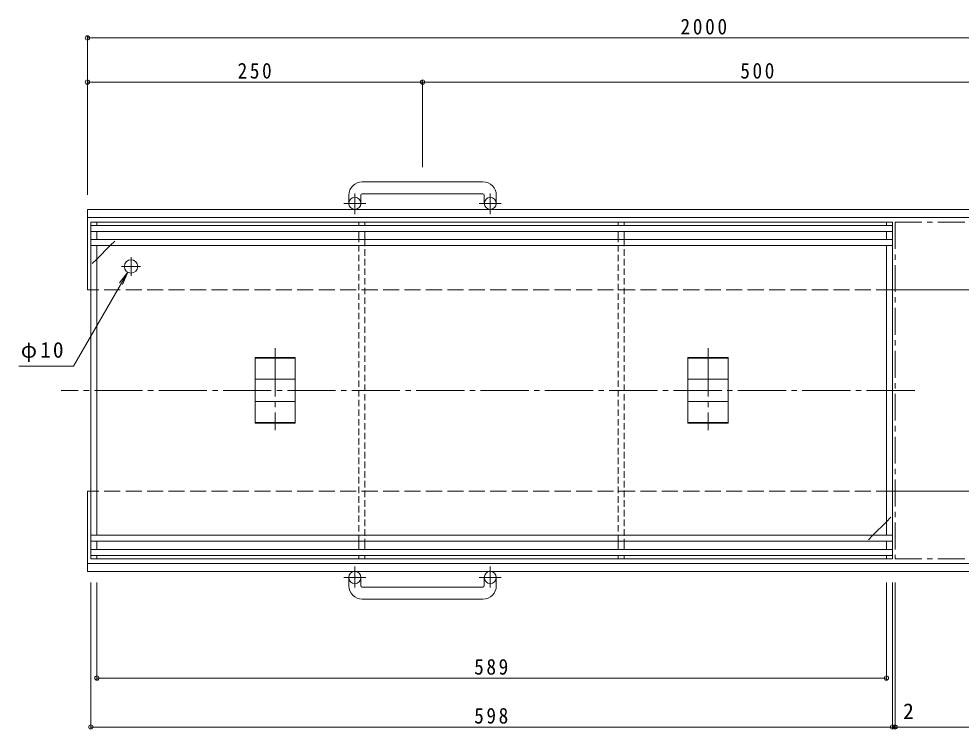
# Model space of a CAD drawing. Units: millimetres, scale not verified. Extents: x -870 to 1119, y -778 to 761.
# Drawn here: x -870 to -167, y -420 to 110 of the extents above; entities that cross this region are included whole.
import ezdxf
from ezdxf.enums import TextEntityAlignment as Align

# ---------------------------------------------------------------- set-up
doc = ezdxf.new("R2010")
doc.units = ezdxf.units.MM
doc.header["$LTSCALE"] = 4
doc.header["$PDMODE"] = 32
doc.header["$PDSIZE"] = 3.2
for name, pattern in [('CHAIN1', [8, 5, -1, 1, -1]), ('CHAIN2', [12, 9, -1, 1, -1]), ('DASHED1', [1.8, 1.2, -0.6]), ('DASHED3', [4, 3, -1])]:
    doc.linetypes.add(name, pattern=pattern)
for name, color, linetype, lineweight in [('0-0_通り芯', 7, 'CHAIN2', 9), ('0-1_躯体', 2, 'Continuous', 9), ('0-2_仕上', 7, 'Continuous', 9), ('0-3_建具', 4, 'Continuous', 9), ('0-4_その他', 7, 'Continuous', 9)]:
    doc.layers.add(name, color=color, linetype=linetype, lineweight=lineweight)
doc.styles.add('ＭＳ ゴシック', font='')
doc.styles.get('ＭＳ ゴシック').set_extended_font_data('MS Gothic')

msp = doc.modelspace()

# ---------------------------------------------------------------- linework, layer by layer
at = {"layer": '0-0_通り芯'}
for p, q in [((-678.976, -135.44), (-678.976, -196.469)), ((-355.976, -135.44), (-355.976, -196.469)), ((-201.821, -166.962), (-838.521, -166.962))]:
    msp.add_line(p, q, dxfattribs=at)
at = {"layer": '0-1_躯体', "linetype": 'DASHED3'}
for p, q in [((-218.476, -91.962), (-818.976, -91.962)), ((-218.476, -241.962), (-818.976, -241.962))]:
    msp.add_line(p, q, dxfattribs=at)
at = {"layer": '0-1_躯体'}
for p, q in [((-218.476, -91.962), (109.837, -91.962)), ((-218.476, -241.962), (109.837, -241.962))]:
    msp.add_line(p, q, dxfattribs=at)
at = {"layer": '0-2_仕上'}
for p, q in [((-816.476, -41.462), (-816.476, -292.463)), ((-816.476, -41.462), (-811.976, -41.462)), ((-811.976, -41.462), (-811.976, -43.962)), ((-611.976, -43.962), (-611.976, -41.462)), ((-422.976, -41.462), (-418.476, -41.462)), ((-422.976, -43.962), (-422.976, -41.462)), ((-418.476, -43.962), (-418.476, -41.462)), ((-222.976, -41.462), (-222.976, -43.962)), ((-218.476, -41.462), (-222.976, -41.462)), ((-218.476, -41.462), (-218.476, -292.463)), ((-218.476, -43.962), (-816.476, -43.962)), ((-218.476, -48.462), (-816.476, -48.462)), ((-811.976, -48.462), (-811.976, -54.462)), ((-616.476, -54.462), (-616.476, -48.462)), ((-611.976, -54.462), (-611.976, -48.462)), ((-422.976, -54.462), (-422.976, -48.462)), ((-418.476, -54.462), (-418.476, -48.462)), ((-222.976, -48.462), (-222.976, -54.462)), ((-218.476, -54.462), (-816.476, -54.462)), ((-218.476, -58.962), (-816.476, -58.962)), ((-811.976, -58.962), (-811.976, -274.962)), ((-801.976, -58.962), (-811.976, -68.962)), ((-222.976, -58.962), (-222.976, -274.962)), ((-232.976, -274.962), (-222.976, -264.962)), ((-218.476, -274.962), (-816.476, -274.962)), ((-218.476, -279.462), (-816.476, -279.462)), ((-811.976, -285.462), (-811.976, -279.462)), ((-616.476, -279.462), (-616.476, -285.462)), ((-611.976, -279.462), (-611.976, -285.462)), ((-422.976, -279.462), (-422.976, -285.462)), ((-418.476, -279.462), (-418.476, -285.462)), ((-222.976, -285.462), (-222.976, -279.462)), ((-218.476, -285.462), (-816.476, -285.462)), ((-218.476, -289.963), (-816.476, -289.963)), ((-816.476, -292.463), (-811.976, -292.463)), ((-811.976, -292.463), (-811.976, -289.963)), ((-611.976, -289.963), (-611.976, -292.463)), ((-422.976, -289.963), (-422.976, -292.463)), ((-422.976, -292.463), (-418.476, -292.463)), ((-418.476, -289.963), (-418.476, -292.463)), ((-222.976, -292.463), (-222.976, -289.963)), ((-218.476, -292.463), (-222.976, -292.463))]:
    msp.add_line(p, q, dxfattribs=at)
at = {"layer": '0-2_仕上', "color": 2}
for p, q in [((-218.476, -41.462), (-816.476, -41.462)), ((-218.476, -292.463), (-816.476, -292.463))]:
    msp.add_line(p, q, dxfattribs=at)
at = {"layer": '0-2_仕上', "color": 3, "linetype": 'CHAIN1'}
for p, q in [((-216.476, -41.462), (109.837, -41.462)), ((-216.476, -41.462), (-216.476, -292.463)), ((-216.476, -292.463), (109.837, -292.463))]:
    msp.add_line(p, q, dxfattribs=at)
at = {"layer": '0-2_仕上', "linetype": 'DASHED1'}
for p, q in [((-801.976, -58.962), (-797.476, -54.462)), ((-811.976, -68.962), (-816.476, -73.462)), ((-222.976, -264.962), (-218.476, -260.463)), ((-232.976, -274.962), (-237.476, -279.462))]:
    msp.add_line(p, q, dxfattribs=at)
at = {"layer": '0-2_仕上', "color": 2, "linetype": 'DASHED1'}
for p, q in [((-616.476, -279.462), (-616.476, -54.462)), ((-611.976, -54.462), (-611.976, -279.462)), ((-422.976, -279.462), (-422.976, -54.462)), ((-418.476, -54.462), (-418.476, -279.462))]:
    msp.add_line(p, q, dxfattribs=at)
at = {"layer": '0-2_仕上', "linetype": 'CHAIN2'}
for p, q in [((-786.476, -67.462), (-786.476, -81.462)), ((-779.476, -74.462), (-793.476, -74.462))]:
    msp.add_line(p, q, dxfattribs=at)
at = {"layer": '0-2_仕上', "color": 3}
for p, q in [((-693.976, -142.508), (-693.976, -191.417)), ((-693.976, -142.508), (-663.976, -142.508)), ((-693.976, -143.008), (-663.976, -143.008)), ((-663.976, -191.417), (-663.976, -142.508)), ((-370.976, -191.417), (-370.976, -142.508)), ((-340.976, -142.508), (-370.976, -142.508)), ((-340.976, -143.008), (-370.976, -143.008)), ((-340.976, -142.508), (-340.976, -191.417)), ((-693.976, -158.596), (-663.976, -158.596)), ((-340.976, -158.596), (-370.976, -158.596)), ((-693.976, -175.328), (-663.976, -175.328)), ((-340.976, -175.328), (-370.976, -175.328)), ((-693.976, -190.917), (-663.976, -190.917)), ((-693.976, -191.417), (-663.976, -191.417)), ((-340.976, -190.917), (-370.976, -190.917)), ((-340.976, -191.417), (-370.976, -191.417))]:
    msp.add_line(p, q, dxfattribs=at)
at = {"layer": '0-2_仕上'}
for points in [[(-616.476, -43.962), (-616.476, -41.462), (-611.976, -41.462)], [(-616.476, -289.963), (-616.476, -292.463), (-611.976, -292.463)]]:
    msp.add_lwpolyline(points, dxfattribs=at)
msp.add_circle((-786.476, -74.462), 5, dxfattribs=at)
at = {"layer": '0-3_建具'}
for p, q in [((-523.976, -11.362), (-613.976, -11.362)), ((-613.976, -20.362), (-523.976, -20.362)), ((-623.976, -21.362), (-623.976, -27.462)), ((-614.976, -21.362), (-614.976, -27.462)), ((-522.976, -21.362), (-522.976, -27.462)), ((-513.976, -21.362), (-513.976, -27.462)), ((-818.976, -31.962), (-818.976, -91.962)), ((109.837, -31.962), (-818.976, -31.962)), ((109.837, -37.962), (-818.976, -37.962)), ((-818.976, -301.962), (-818.976, -241.962)), ((109.837, -295.962), (-818.976, -295.962)), ((109.837, -301.962), (-818.976, -301.962)), ((-623.976, -312.562), (-623.976, -306.462)), ((-614.976, -312.562), (-614.976, -306.462)), ((-522.976, -312.562), (-522.976, -306.462)), ((-513.976, -312.562), (-513.976, -306.462)), ((-613.976, -313.562), (-523.976, -313.562)), ((-523.976, -322.562), (-613.976, -322.562))]:
    msp.add_line(p, q, dxfattribs=at)
at = {"layer": '0-3_建具', "linetype": 'CHAIN1'}
for p, q in [((-619.476, -35.57), (-619.476, -19.972)), ((-518.476, -35.57), (-518.476, -19.972)), ((-611.313, -27.462), (-627.72, -27.462)), ((-510.313, -27.462), (-526.72, -27.462)), ((-619.476, -298.355), (-619.476, -313.952)), ((-518.476, -298.355), (-518.476, -313.952)), ((-611.313, -306.462), (-627.72, -306.462)), ((-510.313, -306.462), (-526.72, -306.462))]:
    msp.add_line(p, q, dxfattribs=at)
at = {"layer": '0-3_建具'}
for centre in [(-619.476, -27.462), (-518.476, -27.462), (-619.476, -306.462), (-518.476, -306.462)]:
    msp.add_circle(centre, 4.5, dxfattribs=at)
for centre, radius, start, end in [((-613.976, -21.362), 10, 90, 180), ((-523.976, -21.362), 10, 0, 90), ((-613.976, -21.362), 1, 90, 180), ((-523.976, -21.362), 1, 0, 90), ((-613.976, -312.562), 10, 180, 270), ((-613.976, -312.562), 1, 180, 270), ((-523.976, -312.562), 10, 270, 0), ((-523.976, -312.562), 1, 270, 0)]:
    msp.add_arc(centre, radius, start, end, dxfattribs=at)
at = {"layer": '0-4_その他'}
for p, q in [((-818.976, 97.166), (-818.976, -20.972)), ((-818.976, 95.966), (109.837, 95.966)), ((-568.976, 64.247), (-568.976, -0.372)), ((-818.976, 63.047), (-568.976, 63.047)), ((-568.976, 63.047), (-68.976, 63.047)), ((-829.357, -148.735), (-788.976, -78.792)), ((-788.976, -78.792), (-795.064, -86.726)), ((-788.976, -78.792), (-792.803, -88.031)), ((-870.174, -148.735), (-829.357, -148.735)), ((-816.476, -419.152), (-816.476, -310.16)), ((-811.976, -382.679), (-811.976, -310.16)), ((-222.976, -382.679), (-222.976, -310.16)), ((-218.476, -419.152), (-218.476, -310.16)), ((-216.476, -419.152), (-216.476, -310.16)), ((-811.976, -381.479), (-222.976, -381.479)), ((-816.476, -417.952), (-218.476, -417.952)), ((-218.476, -417.952), (-216.476, -417.952)), ((-216.476, -417.952), (109.837, -417.952))]:
    msp.add_line(p, q, dxfattribs=at)
for p in [(-818.976, 95.966), (-818.976, 63.047), (-568.976, 63.047), (-811.976, -381.479), (-222.976, -381.479), (-816.476, -417.952), (-218.476, -417.952), (-216.476, -417.952)]:
    msp.add_point(p, dxfattribs=at)

# ---------------------------------------------------------------- texts
at = {"layer": '0-4_その他', "color": 2, "style": 'ＭＳ ゴシック'}
msp.add_text('2', height=11.73, dxfattribs=at).set_placement((-210.495, -415.552), align=Align.BOTTOM_LEFT)
at = {"layer": '0-4_その他', "color": 2, "char_height": 11.73, "attachment_point": 7, "style": 'ＭＳ ゴシック'}
for s, insert in [('\\T1.28;\\W0.9;2000', (-376.569, 98.366)), ('\\T1.27;\\W0.9;250', (-706.976, 65.447)), ('\\T1.27;\\W0.9;500', (-331.976, 65.447)), ('\\T1.19;φ10', (-868.727, -145.727)), ('\\T1.27;\\W0.9;589', (-530.476, -379.079)), ('\\T1.27;\\W0.9;598', (-530.476, -415.552))]:
    msp.add_mtext(s, dxfattribs=dict(at, insert=insert))

doc.saveas('drawing.dxf')
